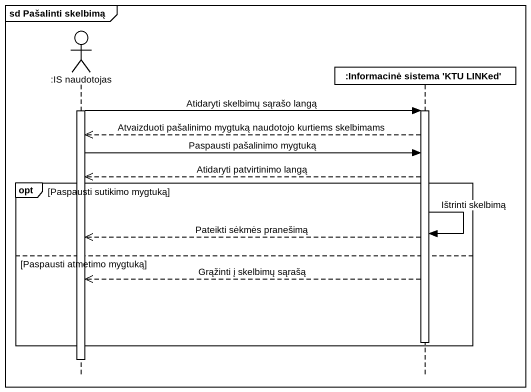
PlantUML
@startuml
mainframe sd Pašalinti skelbimą
hide footbox
actor ":IS naudotojas" as IS_naudotojas
participant ":Informacinė sistema 'KTU LINKed'" as Informacinė_sistema_KTU

activate IS_naudotojas
IS_naudotojas -> Informacinė_sistema_KTU : Atidaryti skelbimų sąrašo langą
activate Informacinė_sistema_KTU
Informacinė_sistema_KTU -->> IS_naudotojas : Atvaizduoti pašalinimo mygtuką naudotojo kurtiems skelbimams
IS_naudotojas -> Informacinė_sistema_KTU : Paspausti pašalinimo mygtuką
Informacinė_sistema_KTU -->> IS_naudotojas : Atidaryti patvirtinimo langą
opt Paspausti sutikimo mygtuką
  Informacinė_sistema_KTU -> Informacinė_sistema_KTU : Ištrinti skelbimą
  Informacinė_sistema_KTU -->> IS_naudotojas : Pateikti sėkmės pranešimą
else Paspausti atmetimo mygtuką
  Informacinė_sistema_KTU -->> IS_naudotojas : Grąžinti į skelbimų sąrašą
  deactivate Informacinė_sistema_KTU
end
deactivate IS_naudotojas
@enduml
